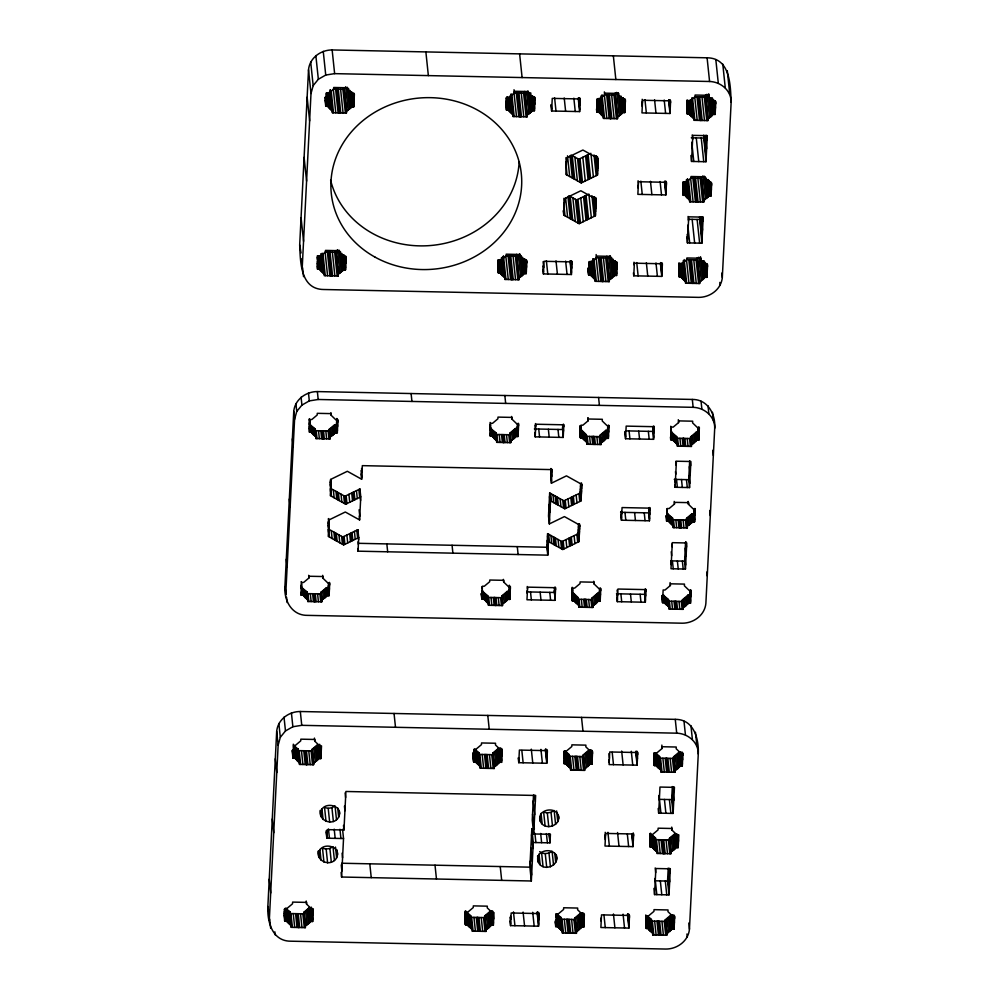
<?xml version="1.0" encoding="UTF-8"?>
<svg xmlns="http://www.w3.org/2000/svg" width="999" height="999" viewBox="0 0 999 999"><rect width="100%" height="100%" fill="white"/><g stroke="black" fill="none" stroke-linecap="round" stroke-linejoin="round"><path stroke-width="1.5" d="M299.688 244.98L308.516 69.843C309.553 58.029 320.716 49.888 332.143 49.95L707.092 57.805C730.494 58.029 730.419 85.427 731.143 102.323L722.314 277.472C721.278 289.285 710.114 297.427 698.688 297.365L323.738 289.51C300.324 289.273 300.412 261.875 299.688 244.98L301.049 252.959M267.857 906.543L276.686 731.405C277.722 719.58 288.886 711.45 300.312 711.513L675.262 719.355C693.868 719.205 699.025 738.86 698.276 754.008L689.447 929.157C688.411 940.971 677.247 949.112 665.821 949.05L290.871 941.195C272.265 941.358 267.108 921.69 267.857 906.543L269.231 914.522M284.915 586.613L293.743 411.488C294.78 399.662 305.944 391.521 317.37 391.583L692.319 399.438C707.829 399.313 715.746 414.285 714.71 428.171L705.881 603.309C704.844 615.134 693.681 623.264 682.255 623.201L307.305 615.359C291.783 615.484 283.878 600.499 284.915 586.613L286.276 594.605M269.305 920.354L278.147 745.229L276.686 731.405M285.739 594.517L294.58 419.38L293.743 411.488M302.173 268.669L311.001 93.531L308.516 69.843M287.487 922.314L286.526 920.928L284.665 920.878L285.302 908.253L287.175 908.291L292.532 903.783L292.62 902.097L306.618 902.384L306.531 904.083L311.426 908.803L313.299 908.84L312.662 921.465L310.801 921.428L305.432 925.948L305.344 927.634L291.346 927.347L289.972 911.837L286.026 908.503L287.487 922.314L291.433 925.661L291.346 927.347M299.563 764.422L299.65 762.736L294.742 758.004L292.882 757.966L293.519 745.341L295.392 745.379L300.749 740.858L300.836 739.173L314.835 739.46L314.747 741.158L319.643 745.878L321.516 745.916L320.879 758.553L319.018 758.503L313.649 763.024L313.561 764.71L299.563 764.422L299.238 761.35M307.779 601.498L307.867 599.812L302.959 595.079L301.099 595.042L301.735 582.417L303.609 582.454L308.966 577.946L309.053 576.248L323.052 576.535L322.964 578.234L327.859 582.966L329.732 583.004L329.096 595.629L327.235 595.591L321.865 600.112L321.778 601.798L307.779 601.498L307.217 596.241M337.312 432.704L337.949 420.079L336.076 420.042L331.181 415.309L331.268 413.623L317.27 413.324L317.183 415.022L311.825 419.53L309.952 419.493L309.315 432.117L311.176 432.155L316.084 436.888L315.996 438.573L329.995 438.873L329.258 429.283L334.615 424.775L336.488 424.812L337.312 432.704L335.452 432.667L330.082 437.187M319.393 269.231L317.532 269.193L318.169 256.568L320.042 256.606L325.399 252.098L325.487 250.399L339.485 250.699L339.398 252.385L344.293 257.118L346.166 257.155L345.529 269.78L343.668 269.742L338.299 274.263L338.211 275.949L324.213 275.662L324.3 273.963L319.393 269.231L317.994 255.906M332.43 112.737L332.517 111.051L327.61 106.319L325.749 106.269L326.061 100.025L326.386 93.644L328.259 93.681L333.616 89.173L333.703 87.487L347.702 87.775L347.615 89.473L352.51 94.193L354.383 94.231L353.746 106.856L351.885 106.818L346.516 111.339L346.428 113.024L332.43 112.737L330.132 89.685M298.152 749.762L294.243 745.579L295.704 759.402M301.198 587.162L307.03 591.92L306.943 593.606L313.948 593.756L320.954 593.893L321.041 592.207L326.398 587.687L328.271 587.724L329.096 595.629M315.172 430.419L315.247 428.996L309.415 424.238M338.211 275.949L335.814 250.574L338.299 274.263M312.662 921.465L311.213 907.654L309.34 907.616L303.983 912.137L303.896 913.823L289.885 913.523M320.592 758.541L319.143 744.717L317.557 744.692L312.2 749.213L312.113 750.898L298.102 750.599M329.995 438.873L329.258 429.283M328.271 587.724L328.521 582.867M336.488 424.812L336.8 418.494L337.637 426.386M533.279 842.507L531.331 880.993L341.596 877.022L343.531 838.536L326.823 838.186L327.247 829.632L343.968 829.982L345.904 791.483L535.651 795.466L533.703 833.953L550.424 834.302L549.987 842.856L533.279 842.507L531.818 828.683L534.428 828.745M357.779 531.818L357.879 529.695L342.807 537.037L328.621 529.145M359.815 491.371L359.94 488.973L344.867 496.303L330.669 488.411L331.506 496.303M551.735 476.411L550.911 468.506L551.398 483.204L566.458 475.861L581.855 484.428L581.031 500.886L564.797 508.791L563.973 500.886L549.675 492.944L548.513 516.033L549.338 523.926L564.41 516.595L579.807 525.162L578.97 541.62L562.749 549.512L561.913 541.62L547.614 533.666L548.451 541.57L547.764 555.157L358.029 551.173L358.716 537.599L357.879 529.695M358.716 537.599L343.644 544.93L328.246 536.363L329.071 519.905L345.304 512.012L359.603 519.955L360.764 496.865L359.94 488.973M360.764 496.865L345.691 504.195L330.294 495.641L331.131 479.183L347.352 471.278L361.65 479.233L362.337 465.646L552.072 469.617L551.398 483.204M467.232 924.712L465.359 924.662L465.996 912.037L467.882 912.075L473.239 907.567L473.326 905.881L487.325 906.168L487.237 907.854L492.132 912.587L494.006 912.624L493.369 925.249L491.496 925.211L486.138 929.732L486.051 931.418L472.052 931.13L472.127 929.445L467.232 924.712L465.784 910.888M480.269 768.206L480.344 766.52L475.449 761.787L473.576 761.75L474.213 749.113L476.098 749.163L481.456 744.642L481.543 742.956L495.541 743.244L495.454 744.942L500.349 749.662L502.222 749.7L501.585 762.337L499.712 762.287L494.355 766.807L494.268 768.493L480.269 768.206L478.983 755.656M488.486 605.282L488.561 603.596L483.666 598.863L481.793 598.826L482.117 592.569L482.43 586.201L484.315 586.238L489.672 581.73L489.76 580.032L503.758 580.319L503.671 582.017L508.566 586.738L510.439 586.788L509.802 599.412L507.929 599.375L502.572 603.896L502.485 605.581L488.486 605.282L488.074 601.073M513.136 116.521L513.211 114.835L508.316 110.102L506.443 110.052L506.768 103.796L507.08 97.427L508.966 97.465L514.323 92.957L514.41 91.271L528.409 91.558L528.321 93.244L533.216 97.977L535.089 98.014L534.453 110.639L532.579 110.602L527.222 115.122L527.135 116.808L513.136 116.521L512.037 106.156M468.194 926.098L466.733 912.287L470.679 915.621L470.591 917.307L484.602 917.606L484.69 915.908L490.047 911.4L491.92 911.438L493.369 925.249M476.411 763.186L474.95 749.362L478.896 752.697L478.808 754.382L492.819 754.682L492.907 752.996L498.264 748.476L500.137 748.513L501.585 762.337M481.905 590.946L487.737 595.704L487.649 597.39L494.655 597.539L501.66 597.677L501.735 595.991L507.105 591.47L508.978 591.508L509.802 599.412M495.879 434.203L495.954 432.779L490.122 428.022M516.146 436.451L518.019 436.488L517.195 428.596L515.322 428.546L516.146 436.451L510.789 440.971L510.701 442.657L496.703 442.357L496.778 440.671L491.883 435.939L491.058 428.047M522.652 257.243L524.363 273.526L519.005 278.047L518.918 279.732L504.92 279.433L502.822 257.018M515.322 428.546L509.952 433.067L509.877 434.752L495.866 434.465M518.019 436.488L518.656 423.863L516.783 423.826L511.888 419.093L511.975 417.407L497.977 417.107L497.889 418.806L492.532 423.314L490.646 423.276L490.01 435.901L491.883 435.939M508.978 591.508L509.29 585.202M517.195 428.596L517.432 423.726M524.363 273.526L526.236 273.564L526.873 260.939L524.999 260.901L520.104 256.169L520.192 254.483L506.193 254.183L506.106 255.881L500.749 260.389L498.863 260.352L498.551 266.721L498.226 272.977L500.099 273.014L504.994 277.747M510.539 925.611L511.176 912.986L539.185 913.573L538.548 926.198L510.539 925.611L510.052 921.003M518.756 762.687L519.393 750.062L547.402 750.649L546.765 763.273L518.756 762.687L518.269 758.079M535.189 436.85L535.826 424.225L563.836 424.812L563.199 437.437L535.189 436.85L534.915 434.215M543.406 273.926L544.043 261.301L572.052 261.888L571.416 274.513L543.406 273.926L542.944 269.48M551.623 111.001L552.26 98.377L580.269 98.963L579.632 111.588L551.623 111.001L550.998 105.082M531.331 880.993L529.882 867.169L531.818 828.683M533.516 795.004L532.255 820.129L533.703 833.953M547.764 555.157L546.94 547.252L547.614 533.666M563.786 215.11L564.61 198.651L580.844 190.747L596.241 199.313L595.404 215.772L579.183 223.676L563.786 215.11L563.311 210.677M549.338 523.926L550.499 500.836L549.675 492.944M554.982 600.349L555.619 587.724L527.609 587.137L526.972 599.775L554.982 600.349L554.395 587.587M563.199 437.437L562.612 424.675M562.4 933.016L562.487 931.33L557.592 926.597L555.719 926.56L556.356 913.935L558.229 913.973L563.586 909.465L563.673 907.766L577.672 908.054L577.597 909.752L582.479 914.485L584.365 914.522L583.728 927.147L581.855 927.109L576.485 931.63L576.398 933.316L562.4 933.016L560.988 918.356M578.833 607.18L578.921 605.481L574.025 600.749L572.152 600.711L572.464 594.455L572.789 588.086L574.662 588.124L580.019 583.616L580.107 581.918L594.105 582.217L594.03 583.903L598.913 588.636L600.799 588.673L600.162 601.298L598.289 601.261L592.919 605.781L592.832 607.467L578.833 607.18L578.021 599.013M587.05 444.255L587.137 442.569L582.242 437.837L580.369 437.787L581.006 425.162L582.879 425.199L588.236 420.691L588.324 419.006L602.322 419.293L602.247 420.991L607.13 425.711L609.015 425.749L608.379 438.374L606.505 438.336L601.136 442.857L601.048 444.543L587.05 444.255L586.238 436.088M595.267 281.331L595.354 279.645L590.459 274.912L588.586 274.875L588.898 268.619L589.223 262.25L591.096 262.287L596.453 257.767L596.54 256.081L610.539 256.368L610.464 258.067L615.347 262.787L617.232 262.837L616.595 275.462L614.722 275.412L609.353 279.932L609.265 281.618L595.267 281.331L592.944 258.853M603.483 118.406L603.571 116.721L598.676 111.988L596.803 111.95L597.115 105.694L597.439 99.326L599.313 99.363L604.67 94.855L604.757 93.157L618.756 93.444L618.681 95.142L623.563 99.875L625.449 99.912L624.812 112.537L622.939 112.5L617.569 117.02L617.482 118.706L603.483 118.406L601.161 95.941M578.97 541.62L578.146 533.716L578.621 524.2L579.457 532.105M581.031 500.886L580.194 492.994L580.681 483.479L581.505 491.371M597.464 175.05L598.289 158.579L582.892 150.025L566.67 157.917L565.834 174.388L581.231 182.942L597.464 175.05L595.441 155.794M558.541 927.996L557.092 914.172L561.026 917.507L560.951 919.205L574.949 919.492L576.398 933.316M570.616 770.092L570.704 768.406L566.758 765.072L565.309 751.248L569.243 754.595L569.168 756.28L583.166 756.568L583.254 754.882L588.611 750.361L590.484 750.399L591.945 764.223L590.072 764.185L584.702 768.706L584.615 770.391L570.616 770.092L569.205 755.431M571.615 592.819L573.189 592.857L578.084 597.589L577.996 599.275L585.002 599.425L592.007 599.575L592.095 597.889L597.452 593.369L599.325 593.406L600.162 601.298M579.832 429.907L581.406 429.932L586.301 434.665L586.213 436.351L593.219 436.501L600.224 436.65L600.312 434.965L605.669 430.444L607.542 430.482L608.379 438.374M619.143 116.121L616.658 92.432L615.084 93.332L614.997 95.017L604.358 94.793L606.843 118.481M574.949 919.492L575.037 917.806L580.394 913.286L581.98 913.323L583.428 927.134M599.325 593.406L599.575 588.536M607.542 430.482L607.792 425.611M591.945 764.223L592.582 751.598L590.696 751.56L585.814 746.827L585.889 745.142L571.89 744.842L571.803 746.54L566.445 751.048L564.572 751.011L563.936 763.636L565.809 763.673L566.758 765.072M617.32 601.66L617.956 589.035L645.966 589.622L645.329 602.247L617.32 601.66L616.907 597.714M621.428 520.204L622.065 507.567L650.074 508.154L649.437 520.791L621.428 520.204L620.879 514.935M625.536 438.736L626.173 426.111L654.183 426.698L653.546 439.323L625.536 438.736L624.85 432.155M633.753 275.811L634.39 263.187L662.399 263.773L661.763 276.398L633.753 275.811L633.441 272.852M645.329 602.247L644.755 589.485M649.437 520.791L648.863 508.029M653.546 439.323L652.971 426.561M628.895 928.096L629.532 915.459L601.523 914.872L600.886 927.509L628.895 928.096L627.447 914.272M633.004 846.628L633.641 834.003L605.631 833.416L604.994 846.041L633.004 846.628L631.718 834.34M637.112 765.172L637.749 752.547L609.74 751.96L609.103 764.585L637.112 765.172L635.664 751.348M665.871 194.942L666.508 182.317L638.498 181.731L637.861 194.355L665.871 194.942L664.472 181.618M669.979 113.486L670.616 100.849L642.607 100.262L641.97 112.899L669.979 113.486L668.581 100.15M648.888 929.882L647.939 928.483L646.066 928.446L646.703 915.821L648.576 915.858L653.945 911.35L654.02 909.652L668.031 909.952L667.944 911.637L672.839 916.37L674.712 916.408L674.075 929.033L672.202 928.995L666.845 933.516L666.758 935.201L652.747 934.914L651.385 919.405L647.439 916.071L648.888 929.882L652.834 933.228L652.747 934.914M652.047 847.027L650.174 846.99L650.811 834.365L652.684 834.402L658.054 829.894L658.129 828.196L672.14 828.496L672.052 830.181L676.947 834.914L678.821 834.952L678.184 847.577L676.311 847.539L670.953 852.06L670.866 853.745L656.855 853.446L656.942 851.76L652.047 847.027L650.599 833.203M660.963 771.99L661.051 770.304L656.156 765.571L654.283 765.534L654.595 759.277L654.919 752.896L656.793 752.946L662.162 748.426L662.237 746.74L676.248 747.027L676.161 748.726L681.056 753.446L682.929 753.483L682.292 766.108L680.419 766.071L675.062 770.591L674.974 772.277L660.963 771.99L659.552 757.329M669.18 609.065L669.268 607.38L664.372 602.647L662.499 602.609L662.812 596.353L663.136 589.984L665.009 590.022L670.379 585.501L670.454 583.816L684.465 584.103L684.377 585.801L689.273 590.521L691.146 590.571L690.509 603.196L688.636 603.159L683.279 607.667L683.191 609.353L669.18 609.065L668.393 600.324M673.289 527.609L673.376 525.924L668.481 521.178L666.608 521.141L667.245 508.516L669.118 508.553L674.475 504.045L674.562 502.347L688.573 502.647L688.486 504.333L693.381 509.065L695.254 509.103L694.617 521.728L692.744 521.69L687.387 526.211L687.3 527.897L673.289 527.609L672.889 523.389M677.397 446.141L677.484 444.455L672.589 439.722L670.716 439.685L671.353 427.06L673.226 427.097L678.583 422.589L678.671 420.891L692.682 421.191L692.594 422.877L697.489 427.609L699.362 427.647L698.726 440.272L696.852 440.234L691.495 444.755L691.408 446.441L677.397 446.141L676.61 437.4M705.069 277.31L706.942 277.347L707.579 264.723L705.706 264.685L700.811 259.952L700.898 258.266L686.887 257.967L686.8 259.665L681.443 264.173L679.57 264.136L678.933 276.76L680.806 276.798L685.701 281.531L685.614 283.216L699.625 283.516L699.712 281.83L705.069 277.31L703.358 261.026M689.023 113.874L687.15 113.836L687.787 101.211L689.66 101.249L695.017 96.741L695.104 95.042L709.115 95.342L709.028 97.028L713.923 101.761L715.796 101.798L715.159 114.423L713.286 114.385L707.929 118.906L707.841 120.592L693.83 120.305L693.918 118.619L689.023 113.874L687.624 100.549M652.996 848.426L651.548 834.602L655.494 837.936L655.406 839.635L669.417 839.922L669.492 838.236L674.862 833.715L676.735 833.753L678.184 847.577M657.105 766.97L655.656 753.146L659.602 756.48L659.515 758.166L673.526 758.466L674.974 772.277M662.612 594.73L668.443 599.487L668.356 601.173L682.354 601.46L683.191 609.353M666.72 513.274L672.552 518.019L672.464 519.705L679.47 519.855L686.463 520.004L686.55 518.319L691.92 513.798L693.793 513.836L694.617 521.728M670.829 431.805L676.66 436.563L676.573 438.249L683.578 438.399L690.571 438.536L690.659 436.85L696.028 432.33L697.901 432.38L698.726 440.272M654.557 894.58L655.868 868.518L670.329 868.818L669.005 894.879L654.557 894.58L653.908 888.436M658.666 813.124L659.977 787.05L674.437 787.362L673.114 813.423L658.666 813.124L658.179 808.516M675.099 487.275L676.41 461.213L690.871 461.513L689.547 487.574L675.099 487.275L674.824 484.64M687.424 242.894L688.736 216.833L703.196 217.133L701.872 243.194L687.424 242.894L686.8 236.975M691.533 161.438L692.844 135.365L707.304 135.664L705.981 161.738L691.533 161.438L690.908 155.507M707.467 179.558L709.178 195.854L703.82 200.362L703.733 202.06L689.722 201.761L687.637 179.345M701.286 280.944L698.788 257.255L697.215 258.142L697.127 259.827L686.488 259.603L688.985 283.291M709.502 118.019L707.005 94.331L705.431 95.217L705.344 96.903L694.705 96.678L697.202 120.367M701.872 243.194L699.525 216.795M705.981 161.738L703.633 135.327M674.075 929.033L672.627 915.221L670.754 915.184L665.384 919.692L665.309 921.378L651.298 921.09M673.526 758.466L673.601 756.78L678.97 752.259L680.843 752.297L682.292 766.108M669.005 894.879L667.557 881.068L668.219 868.031L669.667 881.855M673.114 813.423L671.665 799.6L672.327 786.575L673.776 800.386M682.354 601.46L682.442 599.775L687.811 595.254L689.685 595.292L690.509 603.196M685.439 569.043L686.763 542.969L672.302 542.669L670.991 568.743L685.439 569.043L684.615 561.138L685.576 542.132M689.547 487.574L688.723 479.682L689.685 460.676M689.685 595.292L689.922 590.434M693.793 513.836L694.03 508.966M697.901 432.38L698.139 427.51M709.178 195.854L711.051 195.891L711.688 183.267L709.814 183.217L704.919 178.496L705.007 176.798L690.996 176.511L690.908 178.197L685.551 182.717L683.678 182.68L683.353 189.048L683.041 195.305L684.914 195.342L689.809 200.075M311.001 93.531L313.174 85.627L310.689 61.938M294.58 419.38L296.74 411.476L295.916 403.584M278.147 745.229L280.307 737.312L278.858 723.501M320.604 813.386C321.416 800.286 344.43 804.495 338.661 817.095C333.466 826.623 318.144 821.041 320.279 810.314M318.556 854.12C319.368 841.021 342.37 845.216 336.613 857.816C331.418 867.357 316.096 861.762 318.231 851.048M558.678 818.368C558.841 805.082 535.751 808.666 540.297 821.315C544.418 831.193 561.525 825.923 558.366 815.296M556.63 859.103C556.78 845.816 533.691 849.4 538.236 862.037C542.932 872.676 560.714 865.634 556.143 854.495M313.174 85.627L318.344 79.258L325.736 75.05L334.628 73.639L709.577 81.493C720.816 81.793 731.405 90.597 731.143 102.323M296.74 411.476L301.91 405.107L309.303 400.899L318.194 399.488L693.144 407.33C704.382 407.642 714.972 416.433 714.71 428.171M280.307 737.312L285.477 730.943L292.869 726.735L301.76 725.324L676.71 733.179C687.949 733.478 698.538 742.282 698.276 754.008M326.011 821.39L324.563 807.567L328.209 808.316L331.93 807.716L335.04 805.943L336.488 819.767M323.951 862.112L322.502 848.301L326.161 849.05L329.882 848.451L332.992 846.677L334.44 860.501M545.117 825.973L543.656 812.15L547.315 812.899L551.036 812.312L554.145 810.539L555.594 824.35M539.66 851.623C543.219 854.495 548.576 853.983 552.085 851.26L553.546 865.084M574.737 179.333L572.252 155.644L578.746 159.253L590.909 153.334M571.478 219.393L568.993 195.704L576.685 199.987L588.861 194.056L591.346 217.745M563.973 500.886L580.194 492.994M561.913 541.62L578.146 533.716M516.495 116.583L513.998 92.895L524.65 93.119L524.725 91.433L527.172 115.971M693.094 201.835L690.596 178.147L701.236 178.359L701.323 176.673L703.771 201.211M327.572 275.724L325.087 252.035L335.726 252.26M508.279 279.508L505.781 255.819L516.433 256.044L516.508 254.358L518.956 278.883M609.34 280.195L606.868 256.243L606.78 257.929L596.141 257.717L598.626 281.406M315.16 430.681L329.171 430.969M346.503 111.601L344.031 87.65L343.943 89.336L333.304 89.111L335.789 112.8M691.296 137.787L703.496 138.049M688.436 219.28L699.387 219.505M534.365 428.946L562.375 429.533M626.173 430.869L652.722 431.431M674.263 479.383L688.723 479.682M620.604 512.3L648.613 512.887M358.753 543.319L546.94 547.252M684.615 561.138L672.414 560.889L673.251 568.781M527.597 591.908L554.158 592.457M616.495 593.768L644.505 594.355M671.665 799.6L659.465 799.35L660.926 813.161M341.695 863.236L529.882 867.169M667.557 881.068L655.356 880.806L656.818 894.629M550.499 500.836L564.797 508.791M548.451 541.57L562.749 549.512M727.284 70.654L729.769 94.343M722.776 64.086L725.262 87.775M715.821 59.578L718.306 83.267M715.384 100.812L715.696 103.771M714.697 100.712L715.484 108.117M714.173 102.085L715.259 112.45M713.598 99.625L715.159 114.423M713.311 99.613L714.872 114.423M712.512 98.127L714.223 114.41M711.862 98.102L713.586 114.398M711.575 98.102L713.286 114.385M707.092 57.805L709.577 81.493M710.326 97.977L712.2 115.747M708.728 93.806L709.028 97.028M708.591 94.743L710.926 116.958M705.431 95.217L707.916 119.168M705.394 96.066L707.841 120.592M704.295 96.878L706.793 120.567M721.84 273.027L722.314 277.472M706.63 135.302L707.092 139.748M711.276 182.268L711.588 185.24M701.985 96.828L704.482 120.517M710.589 182.168L711.375 189.573M705.244 135.377L706.643 148.701M709.902 182.068L711.151 193.918M709.49 181.081L711.051 195.891M709.203 181.081L710.764 195.879M719.829 282.405L720.142 285.377M699.675 96.791L702.16 120.479M703.858 135.452L706.193 157.667M708.403 179.583L710.114 195.866M707.916 181.044L709.477 195.854M698.626 96.766L701.111 120.454M698.488 96.766L700.973 120.454M698.214 96.753L700.836 120.454M698.064 96.753L700.561 120.442M706.068 177.959L708.091 197.203M697.015 96.728L699.512 120.417M701.236 137.999L703.733 161.688M704.482 176.211L706.817 198.414M702.896 175.787L705.394 199.475M701.248 178.097L703.733 202.06M692.557 98.114L694.879 120.317M696.266 137.899L698.763 161.588M691.745 97.89L693.905 118.881M700.187 178.346L702.684 202.035M691.82 100.787L693.681 118.819M690.571 99.888L692.444 117.657M702.522 216.758L702.984 221.204M707.167 263.736L707.479 266.696M697.876 178.297L700.374 201.985M689.41 100.25L691.121 116.546M706.48 263.636L707.267 271.041M701.136 216.833L702.534 230.157M692.17 135.002L692.644 139.435M705.794 263.536L707.042 275.374M688.423 100.474L689.972 115.272M705.381 262.537L706.942 277.347M705.094 262.537L706.655 277.347M699.75 216.908L702.085 239.123M687.487 102.023L688.736 113.874M691.77 142.233L693.793 161.476M695.566 178.247L698.051 201.935M704.295 261.039L706.006 277.335M687.162 99.9L687.637 104.346M691.87 145.442L692.182 148.401M686.9 100.562L687.524 106.493M686.85 101.548L688.086 113.861M703.646 261.026L705.369 277.31M686.8 102.647L687.412 108.566M686.837 106.281L687.312 110.714M694.517 178.222L697.002 201.91M686.825 107.929L687.449 113.849M694.243 178.222L696.865 201.91M686.887 109.902L687.2 112.862M694.105 178.222L696.59 201.91M686.837 110.877L687.15 113.836M693.955 178.209L696.453 201.898M702.11 260.901L703.983 278.659M692.906 178.184L695.404 201.885M697.127 219.455L699.625 243.144M700.511 256.731L700.811 259.952M700.374 257.667L702.709 279.882M697.215 258.142L699.7 282.093M697.177 258.978L699.625 283.516M688.448 179.57L690.771 201.786M712.512 412.287L713.336 420.192M692.157 219.355L694.655 243.044M696.078 259.802L698.576 283.491M687.437 178.709L689.735 201.498M687.861 183.991L689.722 201.761M686.313 179.87L688.336 199.126M693.768 259.752L696.266 283.441M685.302 181.718L687.012 198.002M712.774 450.274L713.336 455.532M688.061 216.458L688.536 220.904M708.004 405.719L708.828 413.623M684.315 181.93L685.863 196.741M683.516 182.018L684.914 195.342M691.458 259.703L693.943 283.391M683.216 182.842L684.627 195.329M687.811 225.175L689.685 242.944M687.762 226.898L688.074 229.857M682.792 182.03L683.416 187.949M682.742 183.004L683.978 195.317M690.409 259.69L692.894 283.379M682.891 189.223L683.204 192.183M690.272 259.678L692.757 283.379M682.866 190.871L683.341 195.305M689.997 259.678L692.619 283.366M682.779 191.358L683.091 194.33M687.162 234.378L687.624 238.823M689.847 259.678L692.344 283.366M688.798 259.653L691.296 283.341M670.204 99.863L670.516 102.822M669.53 99.763L670.304 107.168M701.048 401.211L701.872 409.115M668.843 99.663L670.079 111.513M684.178 259.553L686.663 283.241M683.528 260.801L685.689 281.793M709.74 510.477L710.289 515.734M683.291 260.751L685.614 283.216M682.354 262.812L684.228 280.582M698.988 426.985L699.263 429.62M664.21 100.062L665.609 113.386M681.193 263.174L682.904 279.47M698.351 427.372L699.05 433.953M698.001 430.407L698.825 438.299M680.207 263.386L681.755 278.197M697.602 432.367L698.438 440.259M679.407 263.474L680.806 276.798M679.582 267.907L680.519 276.798M696.965 432.355L697.789 440.247M678.945 262.824L679.42 267.257M678.833 264.972L679.308 269.405M678.796 265.946L679.869 276.785M696.315 432.342L697.152 440.234M678.895 268.531L679.195 271.491M696.028 432.33L696.852 440.234M678.783 270.679L679.233 276.773M692.319 399.438L693.144 407.33M694.929 433.691L695.766 441.583M693.668 434.902L694.492 442.807M666.096 181.331L666.408 184.291M706.842 572.002L707.255 575.948M665.421 181.231L666.196 188.624M692.232 435.964L693.069 443.856M664.735 181.119L665.971 192.969M690.659 436.85L691.483 445.017M690.621 437.699L691.408 446.441M654.582 99.863L655.981 113.187M689.522 438.524L690.359 446.416M690.247 461.638L690.659 465.584M694.879 508.441L695.154 511.076M660.102 181.531L661.5 194.855M687.212 438.474L688.049 446.366M694.243 508.841L694.942 515.422M689.385 466.645L690.209 474.55M693.893 511.863L694.717 519.755M693.493 513.823L694.33 521.728M688.923 475.611L689.76 483.504M692.856 513.811L693.681 521.715M684.902 438.424L685.726 446.316M692.207 513.798L693.044 521.703M691.92 513.798L692.744 521.69M683.716 438.399L684.677 446.291M683.578 438.399L684.402 446.291M683.291 438.386L684.265 446.291M690.821 515.147L691.658 523.051M682.242 438.361L683.079 446.266M686.463 479.632L687.3 487.537M688.224 501.436L688.498 504.07M688.211 501.71L688.486 504.333M689.56 516.371L690.384 524.263M644.954 99.663L646.353 112.987M661.987 262.787L662.3 265.746M678.321 419.692L678.583 422.589M679.932 438.311L680.769 446.216M661.313 262.687L662.087 270.092M688.124 517.42L688.96 525.324M660.626 262.587L661.862 274.425M660.364 263.074L661.763 276.398M686.55 518.319L687.337 527.06M642.195 99.276L642.507 102.235M686.475 519.742L687.3 527.897M677.622 438.274L678.446 446.166M650.474 181.319L651.872 194.643M641.82 102.135L642.295 106.581M681.493 479.532L682.329 487.425M676.66 436.563L677.472 444.717M685.414 519.98L686.251 527.872M675.174 435.601L676.011 443.506M686.001 541.783L686.55 547.052M690.771 589.909L691.046 592.544M683.104 519.93L683.94 527.822M655.993 262.987L657.392 276.311M673.85 434.49L674.687 442.382M690.134 590.297L690.833 596.878M685.277 548.114L686.101 556.006M689.785 593.319L690.609 601.223M672.714 433.229L673.538 441.121M675.786 461.338L676.211 465.284M689.385 595.292L690.222 603.184M671.765 431.83L672.589 439.722M671.465 431.818L672.302 439.722M676.523 479.433L677.359 487.325M680.794 519.88L681.618 527.784M684.814 557.067L685.651 564.972M688.748 595.279L689.572 603.171M670.779 426.236L671.203 430.182M675.474 471.615L675.749 474.238M670.816 429.695L671.091 432.33M670.766 430.681L671.653 439.71M688.099 595.267L688.935 603.159M687.811 595.254L688.636 603.159M679.745 519.855L680.569 527.759M679.47 519.855L680.431 527.759M670.729 437.062L671.016 439.685M679.32 519.855L680.157 527.747M670.441 437.05L670.716 439.685M674.887 479.258L675.299 483.204M679.183 519.855L680.019 527.747M686.713 596.615L687.549 604.507M678.134 519.83L678.97 527.722M682.354 561.101L683.191 568.993M685.451 597.827L686.276 605.719M640.846 181.119L642.245 194.443M674.2 501.411L674.475 504.045M675.824 519.78L676.66 527.672M684.015 598.888L684.852 606.78M682.442 599.775L683.266 607.941M682.404 600.624L683.204 609.09M638.086 180.744L638.398 183.704M646.365 262.787L647.764 276.111M673.513 519.73L674.337 527.622M637.874 185.077L638.186 188.037M677.384 560.988L678.221 568.893M695.454 732.217L696.902 746.028M672.552 518.019L673.338 526.76M681.306 601.435L682.142 609.34M671.066 517.07L671.902 524.962M678.995 601.386L679.832 609.29M669.755 515.946L670.579 523.851M625.037 98.926L625.349 101.886M671.815 544.118L672.102 546.74M690.946 725.636L692.394 739.46M668.606 514.685L669.43 522.577M624.35 98.814L625.124 106.219M667.657 513.286L668.481 521.178M666.808 509.015L667.095 511.65M667.357 513.286L668.194 521.178M676.685 601.348L677.509 609.24M623.663 98.714L624.912 110.564M671.228 551.76L671.64 555.706M623.251 97.727L624.812 112.537M622.964 97.727L624.512 112.525M666.857 514.585L667.544 521.166M666.495 515.397L666.77 518.019M676.46 609.215L675.499 601.323L676.186 609.215M622.315 97.715L623.875 112.512M666.345 515.884L666.907 521.153M666.058 515.884L666.608 521.141M670.779 560.714L671.191 564.66M675.074 601.311L676.048 609.215M621.678 97.702L623.226 112.5M621.228 96.204L622.939 112.5M674.025 601.286L674.862 609.19M619.979 96.079L621.84 113.849M636.738 262.587L638.136 275.911M653.808 426.036L654.083 428.671M670.104 582.604L670.379 585.501M671.715 601.236L672.552 609.14M618.244 92.857L620.579 115.06M653.171 426.436L653.87 433.017M683.99 721.141L685.439 734.952M652.822 429.458L653.646 437.35M613.349 55.832L615.846 79.533M633.978 262.2L634.29 265.16M669.405 601.186L670.229 609.09M668.443 599.487L669.255 607.642M615.084 93.332L617.532 117.857M615.009 94.743L617.482 118.706M613.948 94.992L616.433 118.681M666.957 598.526L667.794 606.43M682.504 752.384L682.829 755.456M648.339 431.331L649.175 439.235M665.646 597.414L666.47 605.307M681.805 752.122L682.617 759.802M681.268 753.396L682.392 764.148M664.497 596.141L665.322 604.045M611.638 94.942L614.123 118.631M680.544 752.284L682.005 766.108M663.548 594.755L664.372 602.647M663.249 594.742L664.085 602.634M679.907 752.272L681.355 766.096M679.258 752.259L680.719 766.083M662.749 596.041L663.436 602.622M678.97 752.259L680.419 766.071M662.25 595.541L662.662 599.487M675.262 719.355L676.71 733.179M609.328 94.893L611.813 118.581M662.1 596.028L662.799 602.609M661.813 596.028L662.499 602.609M677.884 753.608L679.332 767.432M608.266 94.868L610.764 118.556M607.991 94.868L610.626 118.556M607.854 94.868L610.352 118.556M607.717 94.855L610.202 118.544M676.61 754.832L678.059 768.643M606.668 94.843L609.153 118.531M649.7 507.504L649.974 510.127M675.174 755.881L676.635 769.705M649.063 507.892L649.762 514.473M648.713 510.914L649.537 518.818M604.358 91.883L604.67 94.855M673.601 756.78L675.062 770.591M673.588 757.042L674.987 772.015M638.711 431.131L639.547 439.036M672.464 758.441L673.925 772.264M602.047 94.743L604.532 118.431M688.798 923.014L689.447 929.157M601.386 95.991L603.521 117.57M673.751 786.825L674.225 791.433M644.23 512.799L645.067 520.691M670.154 758.391L671.615 772.215M677.859 835.114L678.508 841.258M600.224 98.002L602.085 115.772M616.82 261.838L617.132 264.797M677.16 834.852L678.284 845.604M599.05 98.364L600.774 114.648M616.133 261.738L616.907 269.143M676.435 833.753L677.896 847.564M686.95 933.99L687.275 937.062M671.877 795.529L673.326 809.352M667.844 758.341L669.293 772.165M675.799 833.74L677.247 847.552M615.446 261.638L616.695 273.489M598.064 98.576L599.625 113.386M615.034 260.652L616.595 275.462M614.747 260.639L616.296 275.449M675.149 833.728L676.61 847.539M674.862 833.715L676.311 847.539M666.658 758.316L668.244 772.14M597.265 98.664L598.676 111.988M666.52 758.316L667.969 772.14M596.965 99.488L597.277 102.447M597.602 104.583L598.376 111.988M614.098 260.627L615.659 275.437M666.246 758.303L667.832 772.127M596.865 101.636L597.165 104.595M596.952 104.57L597.739 111.963M613.461 260.614L615.009 275.424M673.776 835.077L675.224 848.888M613.011 259.128L614.722 275.412M665.184 758.291L666.645 772.102M596.778 108.991L597.09 111.95M669.405 799.562L670.866 813.373M596.49 108.991L596.803 111.95M671.728 827.11L672.052 830.181M611.6 257.53L613.623 276.773M672.502 836.288L673.95 850.112M629.083 430.931L629.919 438.836M645.591 588.96L645.866 591.595M661.85 745.092L662.162 748.426M662.874 758.241L664.335 772.052M610.027 255.781L612.362 277.984M644.954 589.348L645.654 595.928M671.066 837.349L672.527 851.16M644.605 592.382L645.429 600.274M608.591 256.843L610.926 279.046M669.492 838.236L670.941 852.322M669.455 839.085L670.866 853.745M597.464 156.781L598.089 162.7M660.564 758.191L662.025 772.015M634.602 512.599L635.439 520.491M597.002 156.643L597.939 165.522M596.79 156.443L597.877 166.808M664.435 799.45L665.896 813.273M596.565 156.256L597.814 168.094M659.602 756.48L661.038 770.566M668.356 839.897L669.817 853.72M596.116 156.119L597.664 170.929M606.818 257.093L609.265 281.618M625.087 431.506L625.636 436.763M595.654 155.994L597.527 173.764M605.731 257.917L608.216 281.606M658.116 755.531L659.577 769.342M669.642 868.281L670.117 872.889M674.288 915.309L674.612 918.381M594.018 154.932L596.191 175.662M666.046 839.847L667.507 853.67M640.122 594.255L640.958 602.16M656.805 754.407L658.254 768.231M673.588 915.047L674.4 922.726M673.051 916.32L674.175 927.06M603.421 257.867L605.906 281.556M672.327 915.209L673.788 929.033M654.869 753.283L656.156 765.571M663.736 839.809L665.184 853.621M667.769 876.997L669.218 890.808M671.69 915.196L673.139 929.02M654.57 753.283L655.868 765.559M658.841 795.479L659.315 800.087M595.866 197.64L596.166 200.599M591.071 154.808L593.406 177.023M653.958 753.009L654.595 759.277M671.041 915.184L672.502 929.008M595.566 198.988L596.028 203.434M653.933 753.258L655.219 765.546M664.135 853.596L662.687 839.784L663.998 853.596M670.754 915.184L672.202 928.995M595.104 198.851L595.891 206.256M653.796 756.268L654.445 762.399M594.73 197.178L595.816 207.542M601.111 257.817L603.596 281.506M653.771 757.854L654.582 765.534M662.275 839.772L663.86 853.596M594.517 196.99L595.754 208.828M653.796 760.926L654.283 765.534M662.137 839.772L663.586 853.583M594.055 196.853L595.616 211.663M669.667 916.533L671.116 930.356M593.606 196.716L595.466 214.485M600.049 257.792L602.547 281.481M593.543 198.002L595.404 215.772M599.912 257.792L602.409 281.481M661.076 839.747L662.537 853.571M665.297 881.018L666.758 894.842M599.637 257.779L602.272 281.481M599.5 257.779L601.985 281.468M588.124 154.683L590.609 178.371M668.393 917.744L669.842 931.567M591.957 195.667L594.143 216.396M598.451 257.754L600.936 281.443M624.974 512.4L625.811 520.292M586.863 155.307L589.348 178.996M658.766 839.697L660.227 853.521M666.957 918.805L668.418 932.629M579.857 97.977L580.169 100.936M596.153 254.545L596.453 257.767M585.589 155.919L588.074 179.608M579.17 97.877L579.944 105.282M665.384 919.692L666.845 933.516M665.371 919.967L666.795 934.365M665.322 921.115L666.758 935.201M578.483 97.777L579.732 109.615M656.455 839.647L657.916 853.471M578.234 98.264L579.632 111.588M630.494 594.055L631.331 601.947M621.478 511.251L621.753 513.886M660.327 880.918L661.788 894.729M655.494 837.936L656.93 852.022M664.248 921.365L665.709 935.176M620.841 511.65L621.528 518.231M655.906 843.968L656.693 851.91M593.98 259.141L596.316 281.356M582.804 157.28L585.289 180.969M654.008 836.987L655.469 850.811M593.169 258.916L595.304 280.482M586.076 195.417L588.561 219.106M661.937 921.315L663.398 935.126M652.697 835.876L654.145 849.687M592.007 260.926L593.868 278.696M584.802 196.029L587.287 219.73M608.641 425.099L608.915 427.722M655.182 867.981L655.669 872.589M573.851 98.177L575.249 111.501M580.007 158.641L582.504 182.33M590.834 261.288L592.557 277.572M608.004 425.487L608.691 432.067M583.541 196.653L586.026 220.342M650.461 834.739L651.76 847.027M659.627 921.265L661.076 935.089M607.642 428.509L608.478 436.401M650.337 834.415L650.661 837.487M654.894 878.483L655.207 881.543M589.847 261.501L591.408 276.311M649.899 833.491L650.549 839.635M649.85 834.477L651.111 847.015M578.746 159.253L581.231 182.942M607.255 430.482L608.079 438.374M649.8 835.576L650.436 841.72M649.85 839.26L650.337 843.868M658.441 921.24L660.027 935.064M589.048 261.588L590.459 274.912M649.825 840.858L650.474 846.99M658.304 921.24L659.752 935.064M589.385 267.495L590.159 274.9M606.605 430.469L607.442 438.361M649.899 842.944L650.224 846.016M658.029 921.228L659.615 935.052M649.85 843.918L650.174 846.99M577.547 158.579L580.032 182.28M588.898 268.968L589.522 274.887M605.968 430.444L606.793 438.349M605.669 430.444L606.505 438.336M588.423 268.781L588.736 271.753M656.967 921.203L658.428 935.027M580.744 198.014L583.241 221.703M588.249 268.956L588.873 274.875M588.011 267.969L588.636 273.901M587.961 268.943L588.586 274.875M604.582 431.793L605.406 439.697M574.9 157.118L577.385 180.807M620.866 593.856L621.703 601.748M637.337 751.448L637.649 754.52M654.657 921.165L656.118 934.977M603.309 433.017L604.145 440.909M636.625 751.173L637.437 758.853M577.959 199.363L580.444 223.052M636.088 752.447L637.212 763.199M598.576 397.477L599.412 405.369M601.885 434.078L602.709 441.97M576.685 199.987L579.183 223.676M652.347 921.115L653.808 934.927M617.095 590.084L617.644 595.342M571.041 154.97L573.538 178.659M651.385 919.405L652.822 933.491M575.486 199.313L577.971 223.002M600.312 434.965L601.123 443.119M651.336 920.241L652.759 934.639M600.262 435.801L601.048 444.543M616.87 594.417L617.419 599.687M564.223 97.977L565.621 111.301M570.004 155.782L572.327 177.997M599.175 436.625L599.999 444.518M649.899 918.456L651.36 932.267M631.293 751.26L632.742 765.072M572.839 197.839L575.337 221.528M648.588 917.332L650.037 931.155M567.507 155.794L569.692 176.523M596.865 436.575L597.689 444.48M646.653 916.208L647.939 928.483M646.228 915.883L647.652 928.483M570.192 196.366L572.689 220.067M645.791 914.959L646.39 922.077M565.996 157.592L566.458 162.038M645.903 917.594L647.002 928.471M566.008 161.9L566.321 164.86M645.903 922.252L646.228 925.324M565.946 163.187L567.045 175.05M594.555 436.526L595.379 444.43M645.878 923.85L646.365 928.458M565.871 164.473L566.183 167.432M593.493 436.513L594.33 444.405M593.356 436.501L594.193 444.405M567.944 196.516L570.279 218.719M593.081 436.501L594.055 444.405M592.944 436.501L593.768 444.393M591.895 436.476L592.719 444.368M633.229 832.904L633.541 835.976M632.679 834.177L633.329 840.321M565.609 198.002L567.632 217.258M554.595 97.765L555.993 111.089M631.98 833.903L633.104 844.654M571.64 260.901L571.952 263.861M587.974 417.794L588.249 420.429M587.961 418.057L588.236 420.691M589.585 436.426L590.409 444.318M570.953 260.789L571.728 268.194M563.936 198.326L564.41 202.772M570.267 260.689L571.515 272.54M563.948 202.635L564.26 205.594M570.017 261.189L571.416 274.513M621.665 751.061L623.114 764.872M563.886 203.921L564.198 206.88M563.898 205.419L564.984 215.784M563.536 210.864L563.848 213.823M587.275 436.376L588.099 444.28M586.301 434.665L587.087 443.406M551.261 104.583L551.723 109.028M627.347 834.252L628.633 846.54M584.827 433.716L585.651 441.608M600.424 588.011L600.699 590.646M565.634 261.089L567.045 274.425M583.503 432.592L584.34 440.497M599.787 588.411L600.474 594.992M599.425 591.433L600.262 599.325M582.355 431.331L583.191 439.223M599.038 593.394L599.862 601.298M581.406 429.932L582.242 437.837M581.118 429.932L581.942 437.824M598.389 593.381L599.225 601.286M580.569 425.661L580.844 428.296M580.319 426.498L580.731 430.444M580.132 426.148L581.306 437.812M597.752 593.369L598.576 601.273M579.944 425.949L580.631 432.53M597.452 593.369L598.289 601.261M579.969 429.408L580.519 434.665M579.969 431.218L580.656 437.799M579.857 431.556L580.419 436.813M579.957 433.841L580.369 437.787M596.366 594.717L597.19 602.622M612.2 752.384L613.486 764.672M629.12 914.372L629.432 917.432M593.743 581.281L594.03 583.903M595.092 595.941L595.928 603.833M628.408 914.097L629.22 921.777M627.709 913.835L628.995 926.123M593.668 596.99L594.492 604.894M581.518 483.079L581.793 485.714M581.093 483.279L581.655 488.536M617.557 832.517L619.005 846.34M580.606 484.765L581.443 492.657M608.94 753.658L609.427 758.266M580.544 486.051L581.381 493.943M592.095 597.889L592.907 606.043M580.407 488.873L581.231 496.778M592.045 598.726L592.832 607.467M608.891 759.54L609.203 762.612M556.006 260.889L557.405 274.213M580.257 491.708L581.093 499.6M590.958 599.55L591.783 607.442M578.933 493.606L579.757 501.51M623.076 914.185L624.525 927.996M588.648 599.5L589.472 607.392M534.677 97.028L534.989 99.987M579.457 523.813L579.745 526.448M576.136 494.967L576.972 502.859M579.045 524.013L579.595 529.27M533.99 96.928L534.777 104.333M578.558 525.486L579.383 533.391M586.338 599.45L587.162 607.355M533.304 96.828L534.552 108.666M578.496 526.773L579.32 534.677M533.054 97.315L534.453 110.639M578.346 529.607L579.183 537.499M532.604 95.829L534.165 110.639M585.277 599.425L586.113 607.33M578.209 532.43L579.033 540.334M585.139 599.425L585.976 607.33M531.967 95.817L533.516 110.627M584.865 599.425L585.839 607.33M584.727 599.412L585.551 607.317M531.318 95.804L532.879 110.614M573.351 496.328L574.188 504.22M530.719 92.832L532.579 110.602M576.873 534.34L577.709 542.232M583.678 599.4L584.502 607.292M607.929 832.317L609.378 846.141M572.09 496.94L572.914 504.832M529.47 92.707L531.493 111.963M546.378 260.689L547.777 274.013M563.461 424.15L563.736 426.785M570.816 497.552L571.64 505.457M527.884 90.971L530.219 113.174M581.368 599.35L582.192 607.242M562.824 424.538L563.511 431.118M574.088 535.701L574.912 543.593M605.219 832.317L605.531 835.389M562.462 427.56L563.299 435.464M613.448 913.973L614.897 927.796M604.832 835.127L605.319 839.734M526.461 92.02L528.796 114.236M579.058 599.3L579.882 607.192M543.106 261.688L543.718 267.607M568.031 498.913L568.856 506.818M578.084 597.589L578.871 606.331M524.662 92.857L527.135 116.808M542.882 266.034L543.506 271.953M571.303 537.05L572.127 544.954M519.617 53.871L522.102 77.56M576.61 596.64L577.434 604.532M523.588 93.094L526.086 116.783M570.029 537.674L570.866 545.566M592.157 750.499L592.482 753.571M557.991 429.445L558.828 437.337M565.234 500.274L566.071 508.166M575.287 595.516L576.123 603.421M591.458 750.237L592.257 757.904M568.768 538.286L569.592 546.191M590.746 749.962L592.045 762.249M574.138 594.255L574.974 602.147M521.278 93.044L523.776 116.746M590.197 750.399L591.645 764.223M573.189 592.857L574.025 600.749M572.902 592.857L573.726 600.749M589.547 750.386L591.008 764.198M572.215 587.262L572.627 591.208M562.762 500.224L563.598 508.116M571.965 588.099L572.514 593.369M571.915 589.073L573.089 600.736M588.911 750.374L590.359 764.185M571.865 590.184L572.415 595.441M588.611 750.361L590.072 764.185M571.89 593.643L572.302 597.589M571.89 595.454L572.439 600.724M518.968 93.007L521.466 116.696M565.971 539.647L566.808 547.539M571.928 597.102L572.202 599.737M571.878 598.076L572.152 600.711M587.524 751.723L588.973 765.534M517.919 92.982L520.404 116.671M517.644 92.982L520.267 116.671M517.507 92.969L519.992 116.658M560.127 498.751L560.951 506.643M603.983 915.309L605.269 927.596M517.37 92.969L519.855 116.658M586.251 752.934L587.712 766.757M516.308 92.944L518.806 116.633M563.186 541.008L564.01 548.901M581.518 717.394L582.979 731.218M584.827 753.995L586.276 767.819M557.479 497.277L558.304 505.169M514.023 89.735L514.323 92.957M600.886 918.118L601.211 921.19M556.268 496.615L557.105 504.507M560.714 540.946L561.538 548.851M583.254 754.882L584.69 768.968M583.216 755.731L584.615 770.391M548.364 429.245L549.188 437.137M555.244 496.041L556.068 503.933M582.117 756.543L583.566 770.366M551.698 469.105L551.972 471.74M511.85 94.331L514.185 116.533M558.066 539.485L558.903 547.377M511.038 94.106L513.211 114.835M511.026 94.368L513.149 116.259M550.674 473.176L551.498 481.081M552.971 494.78L553.808 502.672M510.951 95.792L511.725 103.197M579.807 756.505L581.256 770.316M509.865 96.104L511.738 113.874M526.461 259.952L526.773 262.912M550.699 493.518L551.535 501.411M555.419 538.011L556.256 545.904M508.866 97.952L510.414 112.762M525.774 259.852L526.56 267.257M577.497 756.455L578.945 770.266M525.099 259.752L526.336 271.591M554.22 537.337L555.044 545.242M507.717 96.691L509.265 111.488M524.687 258.753L526.236 273.564M524.388 258.753L525.949 273.564M549.487 496.553L550.324 504.445M506.918 96.766L508.316 110.102M553.184 536.763L554.02 544.667M576.298 756.43L577.897 770.254M523.751 258.741L525.299 273.551M576.023 756.418L577.622 770.241M506.78 98.252L508.029 110.09M575.886 756.418L577.335 770.241M506.356 98.264L506.818 102.71M523.101 258.729L524.662 273.539M549.088 504.483L549.925 512.387M506.143 97.765L507.38 110.077M505.981 101.011L506.605 106.93M574.837 756.393L576.286 770.217M505.956 102.66L506.743 110.065M506.031 104.645L506.443 110.052M548.688 512.425L549.525 520.317M550.924 535.501L551.748 543.406M521.253 255.632L523.276 274.887M538.736 429.046L539.56 436.938M555.244 587.075L555.519 589.697M519.667 253.883L522.002 276.099M572.527 756.343L573.975 770.167M554.607 587.462L555.294 594.043M548.651 534.24L549.475 542.145M554.245 590.484L555.082 598.389M518.244 254.945L520.579 277.16M547.514 535.789L548.339 543.693M535.452 423.564L535.726 426.198M570.217 756.293L571.665 770.117M547.277 540.459L548.101 548.364M534.952 425.274L535.514 430.532M569.243 754.595L570.691 768.668M547.04 545.129L547.877 553.034M516.446 255.781L518.918 279.732M535.014 432.242L535.289 434.877M515.372 256.019L517.869 279.708M567.769 753.633L569.218 767.457M583.94 913.423L584.265 916.495M549.775 592.37L550.611 600.262M566.445 752.522L567.907 766.333M583.241 913.148L584.04 920.828M582.529 912.886L583.828 925.174M582.267 913.323L583.728 927.147M513.061 255.969L515.559 279.658M564.51 751.398L565.809 763.673M564.547 754.457L565.509 763.673M581.331 913.311L582.792 927.122M564.085 751.061L564.41 754.133M563.985 753.209L564.298 756.28M563.936 754.195L564.872 763.661M580.694 913.298L582.142 927.109M563.873 755.294L564.198 758.366M580.394 913.286L581.855 927.109M510.751 255.919L513.249 279.608M563.898 760.576L564.223 763.648M579.308 914.647L580.756 928.458M509.702 255.906L512.187 279.595M509.428 255.894L512.05 279.595M509.29 255.894L511.775 279.583M509.153 255.894L511.638 279.583M578.034 915.858L579.495 929.669M508.104 255.869L510.589 279.558M576.61 916.92L578.059 930.731M575.037 917.806L576.473 931.892M574.999 918.643L576.423 933.054M540.147 592.17L540.983 600.062M573.901 919.467L575.349 933.291M503.471 255.769L505.969 279.458M502.809 257.292L504.957 278.596M502.597 256.968L504.92 279.433M571.59 919.417L573.039 933.241M501.498 257.555L503.521 276.798M518.281 423.201L518.556 425.836M500.487 259.39L502.197 275.687M517.644 423.588L518.344 430.169M569.28 919.367L570.729 933.191M517.295 426.623L518.119 434.515M499.5 259.615L501.048 274.413M516.895 428.583L517.732 436.476M569.68 933.166L568.081 919.355L569.405 933.166M498.701 259.69L500.099 273.014M516.258 428.571L517.082 436.463M556.643 810.926L557.767 821.678M498.401 260.514L499.812 273.014M567.669 919.342L569.268 933.166M497.977 259.703L498.601 265.622M497.927 260.677L499.163 273.002M515.609 428.559L516.446 436.451M498.026 263.274L498.501 267.707M498.076 266.895L498.389 269.855M566.62 919.317L568.069 933.141M498.051 268.544L498.526 272.989M497.964 269.043L498.276 272.003M514.235 429.907L515.059 437.799M530.519 591.97L531.343 599.862M546.977 749.55L547.302 752.622M511.613 416.458L511.888 419.093M512.962 431.118L513.786 439.023M564.31 919.267L565.759 933.091M546.278 749.287L547.09 756.967M545.579 749.025L546.865 761.3M545.317 749.462L546.765 763.273M511.525 432.18L512.362 440.084M527.235 586.488L527.509 589.11M551.036 812.312L552.484 826.123M562 919.217L563.448 933.041M554.745 853.196L555.719 862.412M527.01 590.821L527.297 593.456M561.026 917.507L562.474 931.592M509.952 433.067L510.739 441.808M509.89 434.49L510.701 442.657M504.845 395.517L505.669 403.409M508.816 434.74L509.652 442.632M559.552 916.558L561.001 930.381M540.934 749.362L542.395 763.186M549.725 833.965L550.199 838.573M558.229 915.446L559.69 929.257M547.315 812.899L548.763 826.722M549.25 833.84L550.049 841.52M549.025 833.641L549.987 842.856M506.505 434.69L507.342 442.582M556.293 914.31L557.592 926.597M556.493 918.918L557.292 926.597M517.282 546.628L518.119 554.532M555.869 913.985L556.193 917.057M548.975 853.034L550.437 866.857M556.006 920.441L556.655 926.572M546.403 833.591L547.377 842.794M504.195 434.64L505.032 442.532M555.282 920.978L556.006 926.56M555.232 921.952L555.719 926.56M503.146 434.615L503.971 442.507M502.872 434.615L503.833 442.507M502.734 434.615L503.558 442.507M502.597 434.602L503.421 442.507M501.535 434.577L502.372 442.482M541.058 813.323L542.195 824.075M545.254 853.633L546.715 867.457M539.81 816.707L540.297 821.315M499.225 434.54L500.062 442.432M540.659 833.466L541.633 842.681M531.306 749.163L532.767 762.986M541.608 852.884L543.056 866.707M496.915 434.49L497.752 442.382M534.702 795.329L535.339 801.473M495.954 432.779L496.74 441.521M496.016 435.514L496.703 442.357M539.01 854.058L540.134 864.797M494.468 431.818L495.304 439.722M533.216 800.886L534.677 814.709M510.064 586.126L510.339 588.761M493.156 430.706L493.981 438.598M509.428 586.513L510.127 593.094M537.587 855.893L538.236 862.037M534.915 833.341L535.889 842.557M509.078 589.535L509.902 597.439M532.554 814.123L534.003 827.934M492.007 429.445L492.832 437.337M508.678 591.508L509.515 599.4M490.084 422.452L490.497 426.398M490.759 428.034L491.595 435.939M508.041 591.495L508.866 599.388M489.972 424.6L490.384 428.546M490.059 426.898L490.946 435.926M507.392 591.483L508.229 599.375M490.01 427.997L490.284 430.631M507.105 591.47L507.929 599.375M490.034 433.279L490.309 435.901M531.518 834.702L532.966 848.513M506.018 592.832L506.843 600.724M521.84 750.499L523.126 762.786M538.761 912.474L539.085 915.546M503.396 579.383L503.671 582.017M504.745 594.043L505.569 601.935M538.061 912.212L538.873 919.892M530.844 847.926L532.305 861.75M537.362 911.937L538.648 924.225M537.1 912.374L538.548 926.198M503.309 595.104L504.145 602.996M530.182 861.163L531.63 874.974M501.735 595.991L502.559 604.158M501.698 596.84L502.485 605.581M518.531 757.642L518.856 760.714M500.599 597.652L501.436 605.556M532.717 912.287L534.178 926.11M498.289 597.614L499.125 605.506M495.979 597.564L496.815 605.456M494.93 597.539L495.754 605.431M494.792 597.539L495.616 605.431M494.517 597.527L495.479 605.431M494.38 597.527L495.204 605.419M493.319 597.502L494.155 605.406M491.008 597.452L491.845 605.357M523.089 912.087L524.55 925.911M488.698 597.402L489.535 605.307M487.737 595.704L488.523 604.445M486.251 594.742L487.087 602.647M501.798 748.601L502.122 751.673M484.94 593.631L485.764 601.523M501.098 748.338L501.91 756.018M500.399 748.076L501.685 760.364M483.791 592.357L484.615 600.262M499.85 748.501L501.298 762.324M482.842 590.971L483.666 598.863M425.874 51.911L428.359 75.599M482.542 590.958L483.379 598.851M499.2 748.488L500.649 762.312M482.005 586.688L482.28 589.323M482.042 592.257L482.729 598.838M498.551 748.476L500.012 762.299M498.264 748.476L499.712 762.287M481.53 593.568L482.092 598.826M481.431 593.893L481.843 597.852M481.243 593.556L481.793 598.826M497.177 749.824L498.626 763.648M513.461 911.887L514.922 925.698M495.904 751.048L497.352 764.859M494.48 752.097L495.929 765.921M510.539 916.233L510.864 919.305M492.907 752.996L494.343 767.07M492.857 753.833L494.268 768.493M509.989 917.494L510.639 923.638M487.787 715.434L489.235 729.258M491.77 754.657L493.219 768.481M489.448 754.607L490.909 768.431M500.237 866.558L501.685 880.369M487.137 754.557L488.598 768.381M486.088 754.532L487.549 768.356L485.951 754.532M487.262 768.356L485.676 754.532L486.988 768.343M484.49 754.507L485.939 768.318M482.18 754.457L483.628 768.281M479.857 754.407L481.318 768.231M478.896 752.697L480.307 767.357M477.422 751.748L478.871 765.559M476.098 750.624L477.547 764.447M492.882 911.263L493.693 918.943M492.182 911.001L493.469 923.276M491.633 911.425L493.081 925.249M474.163 749.5L475.449 761.787M474.188 752.559L475.162 761.775M490.984 911.413L492.432 925.236M452.06 545.267L452.897 553.159M473.576 752.297L474.513 761.762M490.347 911.4L491.795 925.224M473.526 753.408L473.851 756.48M490.047 911.4L491.496 925.211M473.089 752.484L473.738 758.628M473.064 754.07L473.876 761.75M472.989 754.632L473.626 760.763M473.101 757.142L473.576 761.75M488.961 912.749L490.409 926.572M487.687 913.96L489.135 927.784M486.263 915.022L487.712 928.845M484.69 915.908L486.126 929.994M484.64 916.757L486.051 931.418M483.553 917.582L485.002 931.393M481.231 917.532L482.692 931.355M478.921 917.482L480.382 931.305M479.333 931.28L477.872 917.457L479.183 931.28M477.46 917.457L479.045 931.28M477.322 917.444L478.771 931.268M476.273 917.432L477.722 931.243M473.963 917.382L475.412 931.193M471.64 917.332L473.101 931.143M470.679 915.621L472.115 929.707M470.604 917.045L471.903 929.332M469.205 914.672L470.654 928.483M467.882 913.548L469.33 927.372M411.101 393.544L411.938 401.448M465.646 912.412L466.945 924.699M465.522 912.099L465.846 915.171M465.084 911.175L465.734 917.319M465.034 912.149L466.296 924.687M464.985 913.261L465.634 919.392M465.034 916.932L465.522 921.54M465.01 918.531L465.659 924.674M465.097 920.616L465.409 923.688M465.047 921.59L465.359 924.662M353.983 93.244L354.283 96.204M435.015 865.184L436.463 879.008M353.296 93.144L354.071 100.549M352.61 93.044L353.846 104.883M352.347 93.531L353.746 106.856M351.898 92.045L353.459 106.856M351.261 92.033L352.809 106.843M350.612 92.02L352.172 106.831M350.162 90.534L351.885 106.818M348.763 88.923L350.786 108.179M347.19 87.188L349.525 109.39M345.604 86.763L348.089 110.452M343.981 88.499L346.428 113.024M342.894 89.311L345.379 112.999M340.584 89.261L343.069 112.962M386.838 543.906L387.674 551.798M338.261 89.223L340.759 112.912M339.71 112.887L337.075 89.198L339.423 112.887M336.663 89.186L339.285 112.875M332.143 49.95L334.628 73.639M335.614 89.161L338.099 112.85M331.144 90.547L333.479 112.75M330.332 90.322L332.492 111.314M329.171 92.32L331.031 110.09M394.043 713.473L395.504 727.284M345.766 256.169L346.066 259.128M327.997 92.695L329.707 108.978M345.08 256.069L345.854 263.474M323.251 51.361L325.736 75.05M344.393 255.969L345.629 267.807M327.01 92.907L328.571 107.705M343.981 254.982L345.529 269.78M343.681 254.97L345.242 269.78M326.211 92.982L327.61 106.319M326.386 97.427L327.322 106.306M343.044 254.957L344.605 269.767M325.749 96.94L326.673 106.294M342.395 254.945L343.956 269.755M325.699 98.039L326.011 100.999M341.945 253.459L343.668 269.742M325.274 97.228L325.899 103.147M325.1 97.403L326.036 106.281M325.125 100.35L325.749 106.269M340.547 251.848L342.57 271.104M338.973 250.1L341.308 272.315M361.576 468.494L362 472.44M361.064 470.529L361.763 477.11M337.387 249.688L339.872 273.376M361.101 473.963L361.65 479.233M315.846 55.569L318.344 79.258M335.801 250.836L338.224 275.687M334.677 252.235L337.163 275.924M360.164 496.528L360.577 500.474M358.853 489.498L359.677 497.39M332.367 252.185L334.852 275.874M359.091 509.765L359.777 516.346M356.456 490.659L357.292 498.563M359.19 516.008L359.603 519.955M330.045 252.135L332.542 275.824M328.858 252.123L331.493 275.811M354.071 491.82L354.895 499.725M328.721 252.11L331.206 275.799M328.446 252.11L331.069 275.799M358.191 535.764L358.604 539.722M352.984 492.357L353.808 500.249M356.793 530.232L357.63 538.124M358.092 541.758L358.366 544.393M327.397 252.085L329.882 275.774M357.754 548.551L358.029 551.173M351.71 492.969L352.547 500.861M354.408 531.393L355.232 539.285M307.143 97.215L309.628 120.904M348.926 494.33L349.75 502.222M322.927 253.471L325.262 275.674M352.01 532.554L352.847 540.447M322.115 253.234L324.288 274.238M322.227 255.569L324.063 273.913M350.924 533.079L351.76 540.983M320.791 253.771L322.814 273.014M346.141 495.691L346.965 503.583M349.662 533.703L350.487 541.595M337.575 419.418L337.849 422.053M319.78 255.607L321.491 271.903M344.867 496.303L345.691 504.195M336.588 422.839L337.412 430.731M318.793 255.831L320.354 270.629M336.201 424.8L337.025 432.704M343.668 495.629L344.493 503.533M317.857 257.38L319.106 269.231M335.552 424.787L336.388 432.679M317.694 256.731L318.007 259.69M346.865 535.064L347.702 542.957M317.27 255.919L317.844 262.937M334.915 424.775L335.739 432.667M317.22 257.367L318.469 269.218M334.615 424.775L335.452 432.667M317.22 261.626L317.682 266.071M317.195 263.274L317.819 269.206M317.22 266.233L317.532 269.193M341.021 494.168L341.845 502.06M333.529 426.123L334.353 434.016M344.081 536.413L344.905 544.318M304.096 157.417L306.593 181.106M330.906 412.674L331.181 415.309M332.255 427.335L333.092 435.239M338.374 492.694L339.198 500.586M342.807 537.037L343.644 544.93M330.831 428.396L331.656 436.301M337.175 492.02L337.999 499.925M341.608 536.363L342.445 544.268M335.964 491.358L336.8 499.25M329.245 429.558L330.007 438.611M328.122 430.956L328.946 438.848M338.961 534.89L339.797 542.794M333.316 489.885L334.153 497.777M325.811 430.906L326.636 438.798M336.313 533.416L337.15 541.321M330.507 479.345L330.919 483.291M330.232 480.856L330.781 486.126M330.157 482.142L330.719 487.412M330.232 484.74L330.657 488.698M335.115 532.754L335.939 540.646M369.792 863.823L371.241 877.646M330.232 488.886L330.507 491.52M301.061 217.62L303.559 241.308M323.489 430.856L324.325 438.748M333.916 532.08L334.74 539.984M322.302 430.831L323.276 438.736M322.165 430.831L322.989 438.723M321.89 430.819L322.852 438.723M317.37 391.583L318.194 399.488M320.841 430.794L321.666 438.698M331.268 530.606L332.093 538.511M301.673 258.891L302.148 263.324M302.61 267.769L303.546 276.648M328.733 518.556L329.008 521.191M328.321 518.756L328.871 524.025M318.531 430.756L319.355 438.648M328.172 521.59L328.721 526.848M328.109 522.877L328.659 528.134M328.184 525.474L329.445 537.037M328.172 529.62L328.459 532.255M316.208 430.706L317.045 438.598M315.247 428.996L316.071 437.15M315.209 429.832L315.996 438.573M313.773 428.047L314.598 435.939M329.358 582.342L329.633 584.977M312.45 426.923L313.274 434.815M328.733 582.729L329.42 589.31M308.479 392.994L309.303 400.899M328.371 585.751L329.195 593.656M311.301 425.661L312.138 433.554M327.984 587.724L328.808 595.616M310.352 424.263L311.176 432.155M327.335 587.712L328.172 595.604M309.378 418.668L309.79 422.614M310.065 424.25L310.889 432.155M309.128 419.505L309.628 425.861M326.698 587.699L327.522 595.591M309.166 422.902L310.252 432.142M326.398 587.687L327.235 595.591M309.19 426.361L309.465 428.996M309.19 428.171L309.603 432.13M325.312 589.048L326.136 596.94M322.702 575.337L322.964 578.234M324.038 590.259L324.875 598.151M345.117 792.894L345.604 797.502M322.615 591.321L323.439 599.213M344.455 806.131L344.93 810.738M301.074 397.202L301.91 405.107M321.041 592.207L321.865 600.112M321.029 592.469L321.828 600.948M320.966 593.631L321.778 601.798M319.905 593.868L320.729 601.773M343.481 825.374L343.968 829.982M342.57 829.32L343.531 838.536M317.595 593.831L318.419 601.723M339.26 810.713L339.585 813.785M315.272 593.781L316.109 601.673M337.699 807.879L338.661 817.095M339.947 829.27L340.921 838.473M342.083 853.171L342.557 857.779M314.086 593.756L315.06 601.648M313.948 593.756L314.772 601.648M313.674 593.743L314.635 601.648M312.625 593.718L313.449 601.623M341.246 864.872L341.895 871.003M341.109 872.414L341.596 877.022M308.691 575.312L308.966 577.946M310.314 593.668L311.139 601.573M337.038 849.912L337.525 854.507M331.93 807.716L333.379 821.54M334.203 829.145L335.177 838.361M335.477 847.077L336.613 857.816M292.37 438.848L293.194 446.74M307.992 593.631L308.828 601.523M307.03 591.92L307.854 600.074M306.993 592.757L307.792 601.236M305.557 590.958L306.381 598.863M328.209 808.316L329.658 822.14M304.233 589.847L305.057 597.739M320.554 746.091L321.203 752.235M319.692 744.292L320.979 756.58M303.084 588.586L303.921 596.478M328.459 829.02L329.433 838.236M319.43 744.73L320.879 758.553M329.882 848.451L331.331 862.274M302.135 587.187L302.959 595.079M318.494 744.705L319.955 758.528M301.161 581.593L301.573 585.539M301.848 587.175L302.672 595.067M301.186 585.052L301.411 588.661M317.857 744.692L319.305 758.516M301.136 586.151L302.035 595.054M326.71 830.831L327.035 833.903M317.557 744.692L319.018 758.503M326.236 830.706L326.885 836.85M301.111 592.419L301.386 595.042M326.173 832.042L326.823 838.186M300.811 592.407L301.099 595.042M316.471 746.041L317.919 759.864M289.323 499.05L290.16 506.943M314.435 738.086L314.747 741.158M321.953 808.74L323.089 819.48M326.161 849.05L327.61 862.861M315.197 747.264L316.658 761.076M320.542 810.576L321.191 816.72M313.773 748.326L315.222 762.137M312.2 749.213L313.611 763.873M312.125 750.636L313.561 764.71M311.064 750.873L312.512 764.697M319.905 849.462L321.029 860.214M308.753 750.823L310.202 764.647M318.481 851.31L319.131 857.454M286.288 559.253L287.125 567.145M306.443 750.773L307.892 764.597M305.382 750.749L306.843 764.572M305.107 750.749L306.705 764.572M304.97 750.749L306.418 764.572M304.832 750.749L306.281 764.56M300.312 711.513L301.76 725.324M303.783 750.724L305.232 764.535M286.563 597.227L287.113 602.497M301.473 750.674L302.922 764.497M299.163 750.624L300.612 764.447M298.189 748.913L299.65 762.736M298.177 749.175L299.575 764.16M298.264 752.135L298.913 758.278M296.715 747.964L298.164 761.775M295.392 746.84L296.84 760.664M312.337 909.015L312.987 915.159M291.421 712.924L292.869 726.735M311.476 907.217L312.762 919.492M310.926 907.641L312.375 921.465M293.294 744.18L294.742 758.004M310.277 907.629L311.738 921.453M293.644 750.324L294.455 757.991M309.64 907.616L311.089 921.44M293.007 750.299L293.818 757.979M309.34 907.616L310.801 921.428M292.545 750.237L293.032 754.844M292.357 750.286L293.169 757.966M292.282 750.848L292.882 757.966M308.254 908.965L309.702 922.789M306.218 901.011L306.531 904.083M306.98 910.176L308.441 924M305.557 911.238L307.005 925.062M284.016 717.132L285.477 730.943M303.983 912.137L305.394 926.797M303.908 913.548L305.344 927.634M302.847 913.798L304.295 927.609M300.537 913.748L301.985 927.572M298.226 913.698L299.675 927.522M297.165 913.673L298.626 927.497M296.89 913.673L298.489 927.497M296.753 913.673L298.202 927.484L296.616 913.66M295.567 913.648L297.015 927.459M293.256 913.598L294.705 927.409M275.312 758.765L276.76 772.589M290.946 913.548L292.395 927.359M289.972 911.837L291.433 925.661M289.96 912.099L291.358 927.084M288.499 910.888L289.947 924.699M287.175 909.764L288.624 923.588M285.239 908.64L286.526 920.928M285.115 910.164L286.238 920.916M284.553 908.928L285.027 913.536M284.278 909.477L285.602 920.903M284.178 911.625L284.815 917.756M284.141 913.211L284.952 920.891M284.228 915.296L284.665 920.878M272.277 818.968L273.726 832.791M269.231 879.17L270.692 892.994M274.862 931.842L275.187 934.914M269.705 919.13L270.679 928.346M519.143 161.913A95.517 85.852 -6 0 1 431.968 245.392A95.517 85.852 -6 0 1 330.619 180.232M374.887 257.043A95.517 85.852 -6 0 0 521.628 185.602A95.517 85.852 -6 0 0 382.405 108.179A95.517 85.852 -6 0 0 374.887 257.043"/></g></svg>
